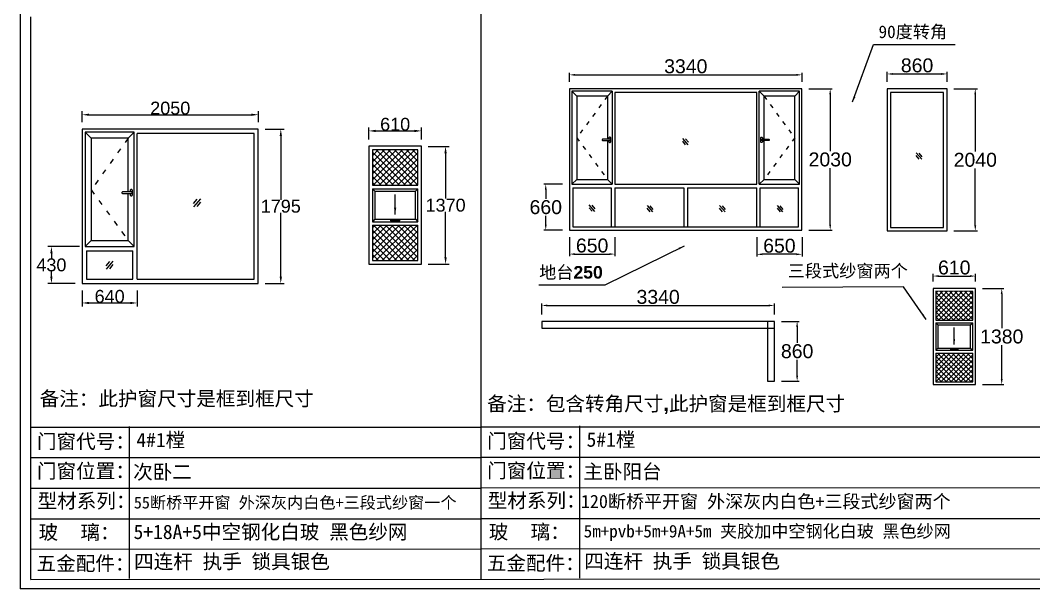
# Model space of a CAD drawing. Header units: inches. Extents: x -138455 to 599497, y -747149 to 13167.
# Drawn here: x 254593 to 269151, y -264352 to -256188 of the extents above; entities that cross this region are included whole.
import ezdxf

# ---------------------------------------------------------------- set-up
doc = ezdxf.new("R2010")
doc.units = ezdxf.units.IN
doc.header["$MEASUREMENT"] = 0
doc.header["$PDMODE"] = 35
doc.header["$PDSIZE"] = -3
doc.linetypes.add('ACAD_ISO03W100', pattern=[30, 12, -18])
doc.layers.add('0 @ 1', color=7, linetype='Continuous')
doc.styles.add('Annotative', font='arialbd.ttf')
doc.styles.get("Standard").update_dxf_attribs({"font": 'arial.ttf'})
doc.dimstyles.get("Standard").update_dxf_attribs({"dimtxt": 80, "dimasz": 70, "dimexe": 40, "dimexo": 80, "dimgap": 0, "dimtad": 1, "dimtih": 1, "dimtoh": 1, "dimdec": 0, "dimzin": 0, "dimdsep": 46, "dimtxsty": 'Standard', "dimcen": 0.09, "dimadec": 0, "dimazin": 0, "dimtfac": 1, "dimtdec": 0, "dimtofl": 0, "dimtmove": 0, "dimatfit": 3, "dimfxl": 0, "dimtolj": 1, "dimtzin": 0, "dimarcsym": 0})
pattern_1 = [(45, (19734.53, -26438.35), (-35.355339, 35.355339), []), (135, (19734.53, -26438.35), (-35.355339, -35.355339), [])]

# ---------------------------------------------------------------- blocks, each defined once
blk = doc.blocks.new('*D922')
at = {"color": 0, "lineweight": -2, "transparency": 16777216}
for p, q in [((262383, -258543), (262112, -258543)), ((262142, -258623), (262142, -258751)), ((262142, -259123), (262142, -258996)), ((262383, -259203), (262112, -259203))]:
    blk.add_line(p, q, dxfattribs=at)
at = {"color": 0, "transparency": 16777216}
for points in [[(262128, -258623), (262155, -258623), (262142, -258543)], [(262128, -259123), (262155, -259123), (262142, -259203)]]:
    blk.add_solid(points, dxfattribs=at)
at = {"layer": 'Defpoints', "color": 0, "transparency": 16777216}
for p in [(262483, -258543), (262142, -259203), (262483, -259203)]:
    blk.add_point(p, dxfattribs=at)
at = {"color": 0, "transparency": 16777216, "insert": (262142, -258873), "char_height": 200, "attachment_point": 5}
blk.add_mtext('\\A1;660', dxfattribs=at)
blk = doc.blocks.new('*D923')
at = {"color": 0, "lineweight": -2, "transparency": 16777216}
for p, q in [((262483, -259303), (262483, -259576)), ((263133, -259303), (263133, -259576)), ((262563, -259546), (263053, -259546))]:
    blk.add_line(p, q, dxfattribs=at)
at = {"color": 0, "transparency": 16777216}
for points in [[(262563, -259533), (262563, -259560), (262483, -259546)], [(263053, -259533), (263053, -259560), (263133, -259546)]]:
    blk.add_solid(points, dxfattribs=at)
at = {"layer": 'Defpoints', "color": 0, "transparency": 16777216}
for p in [(262483, -259203), (263133, -259203), (263133, -259546)]:
    blk.add_point(p, dxfattribs=at)
at = {"color": 0, "transparency": 16777216, "insert": (262808, -259424), "char_height": 200, "attachment_point": 5}
blk.add_mtext('\\A1;650', dxfattribs=at)
blk = doc.blocks.new('*D924')
at = {"color": 0, "lineweight": -2, "transparency": 16777216}
for p, q in [((265173, -259303), (265173, -259579)), ((265823, -259303), (265823, -259579)), ((265743, -259549), (265253, -259549))]:
    blk.add_line(p, q, dxfattribs=at)
at = {"color": 0, "transparency": 16777216}
for points in [[(265253, -259536), (265253, -259562), (265173, -259549)], [(265743, -259536), (265743, -259562), (265823, -259549)]]:
    blk.add_solid(points, dxfattribs=at)
at = {"layer": 'Defpoints', "color": 0, "transparency": 16777216}
for p in [(265173, -259203), (265823, -259203), (265173, -259549)]:
    blk.add_point(p, dxfattribs=at)
at = {"color": 0, "transparency": 16777216, "insert": (265498, -259427), "char_height": 200, "attachment_point": 5}
blk.add_mtext('\\A1;650', dxfattribs=at)
blk = doc.blocks.new('dzcs')
blk.add_lwpolyline([(142182, -3328), (142182, -3342, 0.414214), (142196, -3355), (142196, -3355, 0.414214), (142209, -3342), (142209, -3294, 0.414214), (142196, -3280), (142196, -3280, 0.414214), (142182, -3294), (142182, -3308)], format="xyb")
blk.add_lwpolyline([(142096, -3328), (142196, -3328, 0.414214), (142206, -3318), (142206, -3318, 0.414214), (142196, -3308), (142096, -3308, 0.414214), (142086, -3318), (142086, -3318, 0.414214)], format="xyb", close=True)
blk = doc.blocks.new('123as')
at = {"color": 0}
for p, q in [((90189, 51387), (90252, 51462)), ((90194, 51330), (90312, 51470)), ((90251, 51335), (90314, 51410))]:
    blk.add_line(p, q, dxfattribs=at)
blk = doc.blocks.new('*D921')
at = {"color": 0, "lineweight": -2, "transparency": 16777216}
for p, q in [((265923, -257173), (266258, -257173)), ((266228, -257253), (266228, -258066)), ((266228, -259123), (266228, -258311)), ((265923, -259203), (266258, -259203))]:
    blk.add_line(p, q, dxfattribs=at)
at = {"color": 0, "transparency": 16777216}
for points in [[(266214, -257253), (266241, -257253), (266228, -257173)], [(266214, -259123), (266241, -259123), (266228, -259203)]]:
    blk.add_solid(points, dxfattribs=at)
at = {"layer": 'Defpoints', "color": 0, "transparency": 16777216}
for p in [(265823, -257173), (265823, -259203), (266228, -259203)]:
    blk.add_point(p, dxfattribs=at)
at = {"color": 0, "transparency": 16777216, "insert": (266228, -258188), "char_height": 200, "attachment_point": 5}
blk.add_mtext('\\A1;2030', dxfattribs=at)
blk = doc.blocks.new('*D936')
at = {"color": 0, "lineweight": -2, "transparency": 16777216}
for p, q in [((267046, -257073), (267046, -256929)), ((267906, -257073), (267906, -256929)), ((267126, -256959), (267826, -256959))]:
    blk.add_line(p, q, dxfattribs=at)
at = {"color": 0, "transparency": 16777216}
for points in [[(267126, -256946), (267126, -256973), (267046, -256959)], [(267826, -256946), (267826, -256973), (267906, -256959)]]:
    blk.add_solid(points, dxfattribs=at)
at = {"layer": 'Defpoints', "color": 0, "transparency": 16777216}
for p in [(267906, -256959), (267046, -257173), (267906, -257173)]:
    blk.add_point(p, dxfattribs=at)
at = {"color": 0, "transparency": 16777216, "insert": (267476, -256837), "char_height": 200, "attachment_point": 5}
blk.add_mtext('\\A1;860', dxfattribs=at)
blk = doc.blocks.new('*D937')
at = {"color": 0, "lineweight": -2, "transparency": 16777216}
for p, q in [((268006, -257173), (268342, -257173)), ((268312, -257253), (268312, -258071)), ((268312, -259133), (268312, -258316)), ((268006, -259213), (268342, -259213))]:
    blk.add_line(p, q, dxfattribs=at)
at = {"color": 0, "transparency": 16777216}
for points in [[(268298, -257253), (268325, -257253), (268312, -257173)], [(268298, -259133), (268325, -259133), (268312, -259213)]]:
    blk.add_solid(points, dxfattribs=at)
at = {"layer": 'Defpoints', "color": 0, "transparency": 16777216}
for p in [(267906, -257173), (267906, -259213), (268312, -259213)]:
    blk.add_point(p, dxfattribs=at)
at = {"color": 0, "transparency": 16777216, "insert": (268312, -258193), "char_height": 200, "attachment_point": 5}
blk.add_mtext('\\A1;2040', dxfattribs=at)
blk = doc.blocks.new('*D939')
at = {"color": 0, "lineweight": -2, "transparency": 16777216}
for p, q in [((262086, -260412), (262086, -260254)), ((262166, -260284), (265346, -260284)), ((265426, -260412), (265426, -260254))]:
    blk.add_line(p, q, dxfattribs=at)
at = {"color": 0, "transparency": 16777216}
for points in [[(262166, -260271), (262166, -260297), (262086, -260284)], [(265346, -260271), (265346, -260297), (265426, -260284)]]:
    blk.add_solid(points, dxfattribs=at)
at = {"layer": 'Defpoints', "color": 0, "transparency": 16777216}
for p in [(265426, -260284), (262086, -260512), (265426, -260512)]:
    blk.add_point(p, dxfattribs=at)
at = {"color": 0, "transparency": 16777216, "insert": (263756, -260162), "char_height": 200, "attachment_point": 5}
blk.add_mtext('\\A1;3340', dxfattribs=at)
blk = doc.blocks.new('*D940')
at = {"color": 0, "lineweight": -2, "transparency": 16777216}
for p, q in [((265526, -260512), (265783, -260512)), ((265753, -260592), (265753, -260820)), ((265753, -261292), (265753, -261064)), ((265526, -261372), (265783, -261372))]:
    blk.add_line(p, q, dxfattribs=at)
at = {"color": 0, "transparency": 16777216}
for points in [[(265739, -260592), (265766, -260592), (265753, -260512)], [(265739, -261292), (265766, -261292), (265753, -261372)]]:
    blk.add_solid(points, dxfattribs=at)
at = {"layer": 'Defpoints', "color": 0, "transparency": 16777216}
for p in [(265426, -260512), (265426, -261372), (265753, -261372)]:
    blk.add_point(p, dxfattribs=at)
at = {"color": 0, "transparency": 16777216, "insert": (265753, -260942), "char_height": 200, "attachment_point": 5}
blk.add_mtext('\\A1;860', dxfattribs=at)
blk = doc.blocks.new('*D941')
at = {"color": 0, "lineweight": -2, "transparency": 16777216}
for p, q in [((267705, -259940), (267705, -259832)), ((267785, -259862), (268235, -259862)), ((268315, -259941), (268315, -259832))]:
    blk.add_line(p, q, dxfattribs=at)
at = {"color": 0, "transparency": 16777216}
for points in [[(267785, -259848), (267785, -259875), (267705, -259862)], [(268235, -259848), (268235, -259875), (268315, -259862)]]:
    blk.add_solid(points, dxfattribs=at)
at = {"layer": 'Defpoints', "color": 0, "transparency": 16777216}
for p in [(268315, -259862), (267705, -260040), (268315, -260041)]:
    blk.add_point(p, dxfattribs=at)
at = {"color": 0, "transparency": 16777216, "insert": (268010, -259740), "char_height": 200, "attachment_point": 5}
blk.add_mtext('\\A1;610', dxfattribs=at)
blk = doc.blocks.new('*D928')
at = {"color": 0, "lineweight": -2, "transparency": 16777216}
for p, q in [((268415, -260041), (268722, -260041)), ((268692, -260121), (268692, -260609)), ((268692, -261341), (268692, -260853)), ((268415, -261421), (268722, -261421))]:
    blk.add_line(p, q, dxfattribs=at)
at = {"color": 0, "transparency": 16777216}
for points in [[(268678, -260121), (268705, -260121), (268692, -260041)], [(268678, -261341), (268705, -261341), (268692, -261421)]]:
    blk.add_solid(points, dxfattribs=at)
at = {"layer": 'Defpoints', "color": 0, "transparency": 16777216}
for p in [(268315, -260041), (268315, -261421), (268692, -261421)]:
    blk.add_point(p, dxfattribs=at)
at = {"color": 0, "transparency": 16777216, "insert": (268692, -260731), "char_height": 200, "attachment_point": 5}
blk.add_mtext('\\A1;1380', dxfattribs=at)
blk = doc.blocks.new('*D878')
at = {"color": 0, "lineweight": -2, "transparency": 16777216}
for p, q in [((254910, -241525), (254910, -241712)), ((255550, -241525), (255550, -241712)), ((254990, -241672), (255470, -241672))]:
    blk.add_line(p, q, dxfattribs=at)
at = {"color": 0, "transparency": 16777216}
for points in [[(254990, -241659), (254990, -241685), (254910, -241672)], [(255470, -241659), (255470, -241685), (255550, -241672)]]:
    blk.add_solid(points, dxfattribs=at)
at = {"layer": 'Defpoints', "color": 0, "transparency": 16777216}
for p in [(254910, -241445), (255550, -241445), (255550, -241672)]:
    blk.add_point(p, dxfattribs=at)
at = {"color": 0, "transparency": 16777216, "insert": (255230, -241596), "char_height": 150, "attachment_point": 5}
blk.add_mtext('\\A1;640', dxfattribs=at)
blk = doc.blocks.new('*D879')
at = {"color": 0, "lineweight": -2, "transparency": 16777216}
for p, q in [((254880, -241015), (254512, -241015)), ((254552, -241095), (254552, -241153)), ((254552, -241365), (254552, -241306)), ((254830, -241445), (254512, -241445))]:
    blk.add_line(p, q, dxfattribs=at)
at = {"color": 0, "transparency": 16777216}
for points in [[(254539, -241095), (254566, -241095), (254552, -241015)], [(254539, -241365), (254566, -241365), (254552, -241445)]]:
    blk.add_solid(points, dxfattribs=at)
at = {"layer": 'Defpoints', "color": 0, "transparency": 16777216}
for p in [(254960, -241015), (254552, -241445), (254910, -241445)]:
    blk.add_point(p, dxfattribs=at)
at = {"color": 0, "transparency": 16777216, "insert": (254552, -241230), "char_height": 150, "attachment_point": 5}
blk.add_mtext('\\A1;430', dxfattribs=at)
blk = doc.blocks.new('*D880')
at = {"color": 0, "lineweight": -2, "transparency": 16777216}
for p, q in [((257040, -239650), (257261, -239650)), ((257221, -239730), (257221, -240471)), ((257221, -241365), (257221, -240624)), ((257040, -241445), (257261, -241445))]:
    blk.add_line(p, q, dxfattribs=at)
at = {"color": 0, "transparency": 16777216}
for points in [[(257208, -239730), (257235, -239730), (257221, -239650)], [(257208, -241365), (257235, -241365), (257221, -241445)]]:
    blk.add_solid(points, dxfattribs=at)
at = {"layer": 'Defpoints', "color": 0, "transparency": 16777216}
for p in [(256960, -239650), (256960, -241445), (257221, -241445)]:
    blk.add_point(p, dxfattribs=at)
at = {"color": 0, "transparency": 16777216, "insert": (257221, -240547), "char_height": 150, "attachment_point": 5}
blk.add_mtext('\\A1;1795', dxfattribs=at)
blk = doc.blocks.new('*D881')
at = {"color": 0, "lineweight": -2, "transparency": 16777216}
for p, q in [((254910, -239570), (254910, -239442)), ((254990, -239482), (256880, -239482)), ((256960, -239570), (256960, -239442))]:
    blk.add_line(p, q, dxfattribs=at)
at = {"color": 0, "transparency": 16777216}
for points in [[(254990, -239469), (254990, -239495), (254910, -239482)], [(256880, -239469), (256880, -239495), (256960, -239482)]]:
    blk.add_solid(points, dxfattribs=at)
at = {"layer": 'Defpoints', "color": 0, "transparency": 16777216}
for p in [(256960, -239482), (254910, -239650), (256960, -239650)]:
    blk.add_point(p, dxfattribs=at)
at = {"color": 0, "transparency": 16777216, "insert": (255935, -239406), "char_height": 150, "attachment_point": 5}
blk.add_mtext('\\A1;2050', dxfattribs=at)
blk = doc.blocks.new('*D888')
at = {"color": 0, "lineweight": -2, "transparency": 16777216}
for p, q in [((258247, -239770), (258247, -239630)), ((258857, -239770), (258857, -239630)), ((258327, -239670), (258777, -239670))]:
    blk.add_line(p, q, dxfattribs=at)
at = {"color": 0, "transparency": 16777216}
for points in [[(258327, -239657), (258327, -239684), (258247, -239670)], [(258777, -239657), (258777, -239684), (258857, -239670)]]:
    blk.add_solid(points, dxfattribs=at)
at = {"layer": 'Defpoints', "color": 0, "transparency": 16777216}
for p in [(258857, -239670), (258247, -239850), (258857, -239850)]:
    blk.add_point(p, dxfattribs=at)
at = {"color": 0, "transparency": 16777216, "insert": (258552, -239594), "char_height": 150, "attachment_point": 5}
blk.add_mtext('\\A1;610', dxfattribs=at)
blk = doc.blocks.new('*D889')
at = {"color": 0, "lineweight": -2, "transparency": 16777216}
for p, q in [((258937, -239850), (259179, -239850)), ((259139, -239930), (259139, -240458)), ((259139, -241140), (259139, -240611)), ((258937, -241220), (259179, -241220))]:
    blk.add_line(p, q, dxfattribs=at)
at = {"color": 0, "transparency": 16777216}
for points in [[(259125, -239930), (259152, -239930), (259139, -239850)], [(259125, -241140), (259152, -241140), (259139, -241220)]]:
    blk.add_solid(points, dxfattribs=at)
at = {"layer": 'Defpoints', "color": 0, "transparency": 16777216}
for p in [(258857, -239850), (258857, -241220), (259139, -241220)]:
    blk.add_point(p, dxfattribs=at)
at = {"color": 0, "transparency": 16777216, "insert": (259139, -240535), "char_height": 150, "attachment_point": 5}
blk.add_mtext('\\A1;1370', dxfattribs=at)
blk = doc.blocks.new('*D942')
at = {"color": 0, "lineweight": -2, "transparency": 16777216}
for p, q in [((262483, -257073), (262483, -256942)), ((265823, -257073), (265823, -256942)), ((262563, -256972), (265743, -256972))]:
    blk.add_line(p, q, dxfattribs=at)
at = {"color": 0, "transparency": 16777216}
for points in [[(262563, -256959), (262563, -256985), (262483, -256972)], [(265743, -256959), (265743, -256985), (265823, -256972)]]:
    blk.add_solid(points, dxfattribs=at)
at = {"layer": 'Defpoints', "color": 0, "transparency": 16777216}
for p in [(265823, -256972), (262483, -257173), (265823, -257173)]:
    blk.add_point(p, dxfattribs=at)
at = {"color": 0, "transparency": 16777216, "insert": (264153, -256850), "char_height": 200, "attachment_point": 5}
blk.add_mtext('\\A1;3340', dxfattribs=at)
blk = doc.blocks.new('2223zzzzzzzzzzz')
h = blk.add_hatch()
h.set_pattern_fill('ANSI37', color=256, scale=400)
h.set_pattern_definition([(45, (10276.76, -6246.91), (-35.355339, 35.355339), []), (135, (10276.76, -6246.91), (-35.355339, -35.355339), [])])
h.paths.add_polyline_path([(258287.3, -239889.5), (258287.3, -240302.9), (258817.3, -240302.9), (258817.3, -239889.5)])
h = blk.add_hatch()
h.set_pattern_fill('ANSI37', color=256, scale=400)
h.set_pattern_definition([(45, (10276.76, -6236.91), (-35.355339, 35.355339), []), (135, (10276.76, -6236.91), (-35.355339, -35.355339), [])])
h.paths.add_polyline_path([(258287.3, -240766.2), (258287.3, -241179.5), (258817.3, -241179.5), (258817.3, -240766.2)])
for p, q in [((256959.8, -239649.8), (254909.8, -239649.8)), ((254909.8, -239649.8), (254909.8, -241444.8)), ((255514.8, -239684.8), (254944.8, -239684.8)), ((254944.8, -239684.8), (254944.8, -241014.8)), ((255014.8, -239754.8), (254944.8, -239684.8)), ((255444.8, -239754.8), (255514.8, -239684.8)), ((255514.8, -241014.8), (255514.8, -239684.8)), ((256909.8, -239699.8), (255549.8, -239699.8)), ((255549.8, -241394.8), (255549.8, -239699.8)), ((256909.8, -241394.8), (256909.8, -239699.8)), ((256959.8, -241444.8), (256959.8, -239649.8)), ((255444.8, -239754.8), (255014.8, -239754.8)), ((255014.8, -239754.8), (255014.8, -240944.8)), ((255444.8, -240379.1), (255444.8, -239754.8)), ((258817.3, -239889.5), (258287.3, -239889.5)), ((258287.3, -239889.5), (258287.3, -240302.9)), ((258817.3, -240302.9), (258817.3, -239889.5)), ((258287.3, -240302.9), (258817.3, -240302.9)), ((255444.8, -240944.8), (255444.8, -240399.1)), ((258287.3, -240342.9), (258287.3, -240726.2)), ((258287.3, -240342.9), (258817.3, -240342.9)), ((258317.3, -240372.9), (258287.3, -240342.9)), ((258317.3, -240372.9), (258317.3, -240696.2)), ((258317.3, -240372.9), (258787.3, -240372.9)), ((258787.3, -240372.9), (258817.3, -240342.9)), ((258787.3, -240696.2), (258787.3, -240372.9)), ((258817.3, -240726.2), (258817.3, -240342.9)), ((258317.3, -240696.2), (258287.3, -240726.2)), ((258287.3, -240726.2), (258817.3, -240726.2)), ((258287.3, -240766.2), (258287.3, -241179.5)), ((258287.3, -240766.2), (258817.3, -240766.2)), ((258317.3, -240696.2), (258787.3, -240696.2)), ((258787.3, -240696.2), (258817.3, -240726.2)), ((258817.3, -241179.5), (258817.3, -240766.2)), ((255014.8, -240944.8), (254944.8, -241014.8)), ((254944.8, -241014.8), (255514.8, -241014.8)), ((255014.8, -240944.8), (255444.8, -240944.8)), ((255444.8, -240944.8), (255514.8, -241014.8)), ((254959.8, -241064.8), (255499.8, -241064.8)), ((255499.8, -241394.8), (255499.8, -241064.8)), ((258287.3, -241179.5), (258817.3, -241179.5)), ((255549.8, -241394.8), (256909.8, -241394.8)), ((254909.8, -241444.8), (256959.8, -241444.8))]:
    blk.add_line(p, q)
at = {"linetype": 'ACAD_ISO03W100', "ltscale": 5}
blk.add_lwpolyline([(255444.8, -239754.8), (255014.8, -240357.3), (255444.8, -240944.8)], dxfattribs=at)
blk.add_lwpolyline([(258247.3, -241219.5), (258857.3, -241219.5), (258857.3, -239849.5), (258247.3, -239849.5)], close=True)
blk.add_lwpolyline([(258503.9, -240716.7), (258600.7, -240716.7, 0.4142136), (258606.7, -240710.7), (258606.7, -240710.7, 0.4142136), (258600.7, -240704.8), (258503.9, -240704.8, 0.4142136), (258497.9, -240710.7), (258497.9, -240710.7, 0.4142136)], format="xyb", close=True)
blk.add_lwpolyline([(254959.8, -241064.8), (254959.8, -241394.8), (255499.8, -241394.8)])
blk.add_blockref('dzcs', (113285.5, -237071.3))
at = {"xscale": 0.6684526412304121, "yscale": 0.6684526412304121, "zscale": 0.6684526412304121}
for p in [(195920, -274864.8), (194902, -275590.8)]:
    blk.add_blockref('123as', p, dxfattribs=at)
for base, p1, p2, picture, middle in [((256959.8, -239482.1), (254909.8, -239649.8), (256959.8, -239649.8), '*D881', (255934.8, -239405.6)), ((258857.3, -239670.2), (258247.3, -239849.5), (258857.3, -239849.5), '*D888', (258552.3, -239593.6)), ((255549.8, -241672.1), (254909.8, -241444.8), (255549.8, -241444.8), '*D878', (255229.8, -241595.6))]:
    dim = blk.add_linear_dim(base=base, p1=p1, p2=p2, dimstyle='Standard', override={"dimtxt": 150, "dimasz": 80})
    dim.commit()
    dim.dimension.update_dxf_attribs({"geometry": picture, "text_midpoint": middle})
for base, p1, p2, picture, middle in [((257221.4, -241444.8), (256959.8, -239649.8), (256959.8, -241444.8), '*D880', (257221.4, -240547.3)), ((259138.8, -241219.5), (258857.3, -239849.5), (258857.3, -241219.5), '*D889', (259138.8, -240534.5)), ((254552.3, -241444.8), (254959.8, -241014.8), (254909.8, -241444.8), '*D879', (254552.3, -241229.8))]:
    dim = blk.add_linear_dim(base=base, p1=p1, p2=p2, angle=90, dimstyle='Standard', override={"dimtxt": 150, "dimasz": 80})
    dim.commit()
    dim.dimension.update_dxf_attribs({"geometry": picture, "text_midpoint": middle})
blk.add_leader([(258552.1, -240643.8), (258552.1, -240410.3)], dimstyle='Standard', override={"dimtxt": 150, "dimasz": 80})

msp = doc.modelspace()

# ---------------------------------------------------------------- hatches: boundary and pattern name
h = msp.add_hatch()
h.set_pattern_fill('ANSI37', color=256, scale=400)
h.set_pattern_definition(pattern_1)
h.paths.add_polyline_path([(267745.1, -260080.4), (267745.1, -260493.7), (268275.1, -260494.3), (268275.1, -260081)])
h = msp.add_hatch()
h.set_pattern_fill('ANSI37', color=256, scale=400)
h.set_pattern_definition(pattern_1)
h.paths.add_polyline_path([(267745.1, -260967), (267745.1, -261380.4), (268275.1, -261381), (268275.1, -260967.6)])

# ---------------------------------------------------------------- linework, layer by layer
for p, q in [((254593.3, -247971.6), (254593.3, -264352.2)), ((261215.6, -264216.2), (261209.8, -248108.6)), ((254743.1, -264221.7), (254743.2, -256140.7)), ((265822.6, -257173.5), (262482.6, -257173.5)), ((262482.6, -257173.5), (262482.6, -259203.5)), ((263097.6, -257208.5), (262517.6, -257208.5)), ((262517.6, -257208.5), (262517.6, -258543.5)), ((263097.6, -257208.5), (263097.6, -258543.5)), ((263132.6, -257223.5), (263132.6, -258543.5)), ((265172.6, -257223.5), (263132.6, -257223.5)), ((265172.6, -258543.5), (265172.6, -257223.5)), ((265207.6, -258543.5), (265207.6, -257208.5)), ((265787.6, -257208.5), (265207.6, -257208.5)), ((265787.6, -258543.5), (265787.6, -257208.5)), ((265822.6, -259203.5), (265822.6, -257173.5)), ((263027.6, -257278.5), (262587.6, -257278.5)), ((262587.6, -257278.5), (262587.6, -258473.5)), ((263027.6, -257278.5), (263027.6, -257895.5)), ((265277.6, -257895.5), (265277.6, -257278.5)), ((265717.6, -257278.5), (265277.6, -257278.5)), ((265717.6, -258473.5), (265717.6, -257278.5)), ((263027.6, -257915.5), (263027.6, -258473.5)), ((265277.6, -258473.5), (265277.6, -257915.5)), ((262517.6, -258543.5), (263097.6, -258543.5)), ((262587.6, -258473.5), (263027.6, -258473.5)), ((263132.6, -258543.5), (265172.6, -258543.5)), ((265207.6, -258543.5), (265787.6, -258543.5)), ((265277.6, -258473.5), (265717.6, -258473.5)), ((262532.6, -258593.5), (263082.6, -258593.5)), ((262532.6, -258593.5), (262532.6, -259153.5)), ((263082.6, -258593.5), (263082.6, -259153.5)), ((263132.6, -258593.5), (264127.6, -258593.5)), ((263132.6, -258593.5), (263132.6, -259153.5)), ((264127.6, -258593.5), (264127.6, -259153.5)), ((264177.6, -258593.5), (265172.6, -258593.5)), ((264177.6, -258593.5), (264177.6, -259153.5)), ((265172.6, -259153.5), (265172.6, -258593.5)), ((265222.6, -258593.5), (265772.6, -258593.5)), ((265222.6, -259153.5), (265222.6, -258593.5)), ((265772.6, -259153.5), (265772.6, -258593.5)), ((262482.6, -259203.5), (265822.6, -259203.5)), ((262532.6, -259153.5), (265772.6, -259153.5)), ((268275.1, -260081), (267745.1, -260080.4)), ((267745.1, -260080.4), (267745.1, -260493.7)), ((268275.1, -260494.3), (268275.1, -260081)), ((267745.1, -260493.7), (268275.1, -260494.3)), ((267745.1, -260533.7), (267745.1, -260927)), ((267745.1, -260533.7), (268275.1, -260534.3)), ((267775.1, -260563.7), (267745.1, -260533.7)), ((267775.1, -260563.7), (267775.1, -260897)), ((267775.1, -260563.7), (268245.1, -260564.3)), ((268245.1, -260564.3), (268275.1, -260534.3)), ((268245.1, -260897.6), (268245.1, -260564.3)), ((268275.1, -260927.6), (268275.1, -260534.3)), ((267775.1, -260897), (267745.1, -260927)), ((267745.1, -260927), (268275.1, -260927.6)), ((267745.1, -260967), (267745.1, -261380.4)), ((267745.1, -260967), (268275.1, -260967.6)), ((267775.1, -260897), (268245.1, -260897.6)), ((268245.1, -260897.6), (268275.1, -260927.6)), ((268275.1, -261381), (268275.1, -260967.6)), ((267745.1, -261380.4), (268275.1, -261381)), ((254741.7, -262030.6), (261209.6, -262030.6)), ((256158.4, -262019.9), (256159, -264205.7)), ((261208.2, -262025.2), (269315.5, -262025.2)), ((262624.9, -262014.4), (262625.5, -264200.2)), ((254741.9, -262469.4), (261209.6, -262467.3)), ((261208.5, -262464), (269315.5, -262461.6)), ((254742.2, -262908.4), (261209.6, -262906.2)), ((261208.7, -262903), (269315.5, -262900.5)), ((254742.5, -263347.6), (261209.6, -263347.6)), ((261209, -263342.2), (269315.5, -263342.2)), ((254742.8, -263783.3), (261209.6, -263779.3)), ((261209.3, -263777.8), (269315.5, -263773.4)), ((254743.1, -264221.7), (279989.9, -264202.3)), ((280120.3, -264352.2), (254593.3, -264352.2))]:
    msp.add_line(p, q)
for points in [[(262587.6, -257278.5), (262517.6, -257208.5)], [(263027.6, -257278.5), (263097.6, -257208.5)], [(265277.6, -257278.5), (265207.6, -257208.5)], [(265717.6, -257278.5), (265787.6, -257208.5)], [(262587.6, -258473.5), (262517.6, -258543.5)], [(263027.6, -258473.5), (263097.6, -258543.5)], [(265277.6, -258473.5), (265207.6, -258543.5)], [(265717.6, -258473.5), (265787.6, -258543.5)]]:
    msp.add_lwpolyline(points)
for points in [[(267045.9, -259213.5), (267905.9, -259213.5), (267905.9, -257173.5), (267045.9, -257173.5)], [(267095.9, -259163.5), (267855.9, -259163.5), (267855.9, -257223.5), (267095.9, -257223.5)], [(267705.1, -261420.4), (268315.1, -261421), (268315.1, -260041), (267705.1, -260040.4)], [(262085.9, -260612.3), (265425.9, -260612.3), (265425.9, -260512.3), (262085.9, -260512.3)], [(265325.9, -261372.3), (265425.9, -261372.3), (265425.9, -260512.3), (265325.9, -260512.3)]]:
    msp.add_lwpolyline(points, close=True)
at = {"linetype": 'ACAD_ISO03W100', "ltscale": 5}
for points in [[(263027.6, -257278.5), (262587.6, -257876), (263027.6, -258473.5)], [(265277.6, -257278.5), (265717.6, -257876), (265277.6, -258473.5)]]:
    msp.add_lwpolyline(points, dxfattribs=at)
msp.add_lwpolyline([(267961.6, -260918.1), (268058.5, -260918.1, 0.4142136), (268064.4, -260912.2), (268064.4, -260912.2, 0.4142136), (268058.5, -260906.2), (267961.6, -260906.2, 0.4142136), (267955.7, -260912.2), (267955.7, -260912.2, 0.4142136)], format="xyb", close=True)

# ---------------------------------------------------------------- block references
for name, p, xscale, yscale, zscale in [('2223zzzzzzzzzzz', (-59200.5, 38092.5), 1.234485982392343, 1.234485982392343, 1.234485982392343), ('123as', (324479.8, -292290.4), -0.6684526412304121, 0.6684526412304121, 0.6684526412304121), ('123as', (327833.9, -292496.7), -0.6684526412304121, 0.6684526412304121, 0.6684526412304121), ('123as', (323136.9, -293244.6), -0.6684526412304121, 0.6684526412304121, 0.6684526412304121), ('123as', (323970.7, -293253.1), -0.6684526412304121, 0.6684526412304121, 0.6684526412304121), ('123as', (325009.1, -293253.1), -0.6684526412304121, 0.6684526412304121, 0.6684526412304121), ('123as', (325840.1, -293253.1), -0.6684526412304121, 0.6684526412304121, 0.6684526412304121)]:
    msp.add_blockref(name, p, dxfattribs=dict(xscale=xscale, yscale=yscale, zscale=zscale))
msp.add_blockref('dzcs', (120866.7, -254587.7))
at = {"xscale": -1}
msp.add_blockref('dzcs', (407438.6, -254587.7), dxfattribs=at)

# ---------------------------------------------------------------- texts
at = {"layer": '0 @ 1', "style": 'Annotative'}
for s, p in [('备注：此护窗尺寸是框到框尺寸', (254871.6, -261724.6)), ('备注：包含转角尺寸,此护窗是框到框尺寸', (261299.5, -261798.3)), ('门窗代号：', (254833.2, -262339.5)), ('门窗代号：', (261299.7, -262334.1)), ('门窗位置：', (254833.2, -262764.3)), ('门窗位置：', (261299.7, -262758.9)), ('型材系列：', (254841.9, -263193.5)), ('型材系列：', (261308.4, -263188)), ('玻    璃：', (254856.3, -263643.5)), ('玻    璃：', (261322.8, -263638)), ('五金配件：', (254828.1, -264091.8)), ('五金配件：', (261294.7, -264086.4))]:
    msp.add_text(s, height=206.21, dxfattribs=at).set_placement(p)
at = {"layer": '0 @ 1', "attachment_point": 1, "style": 'Annotative'}
for s, width, insert, char_height in [('{\\fSimSun|b1|i0|c134|p2;90度转角}', 1237.231, (266922.4, -256262.8), 180.693), ('{\\fSimSun|b1|i0|c134|p2;地台}250', 951.731, (262046.6, -259717.4), 180.693), ('{\\fSimSun|b1|i0|c134|p2;三段式纱窗两个}', 2206.148, (265617.7, -259696.3), 180.693), ('{\\fSimSun|b1|i0|c134|p2;4#1樘}', 4396.385, (256261.1, -262112.2), 206.21), ('{\\fSimSun|b1|i0|c134|p2;5#1樘}', 4396.385, (262727.6, -262106.8), 206.21), ('{\\fSimSun|b1|i0|c134|p2;次卧二}', 4396.385, (256215, -262571.6), 206.21), ('{\\fSimSun|b1|i0|c134|p2;主卧阳台}', 4396.385, (262681.6, -262566.2), 206.21), ('{\\fSimSun|b1|i0|c134|p2;55断桥平开窗 外深灰内白色+三段式纱窗一个}', 6508.899, (256224.4, -263029.7), 170), ('{\\fSimSun|b1|i0|c134|p2;120断桥平开窗 外深灰内白色+三段式纱窗两个}', 7854.19, (262646.9, -263003.2), 190), ('{\\fSimSun|b1|i0|c134|p2;5+18A+5中空钢化白玻 黑色纱网}', 5972.399, (256220.4, -263432.3), 206.21), ('{\\fSimSun|b1|i0|c134|p2;5m+pvb+5m+9A+5m 夹胶加中空钢化白玻 黑色纱网}', 6587.2, (262686.4, -263435.4), 180), ('{\\fSimSun|b1|i0|c134|p2;四连杆 执手 锁具银色}', 5156.596, (256228.3, -263858.3), 206.21), ('{\\fSimSun|b1|i0|c134|p2;四连杆 执手 锁具银色}', 5156.596, (262694.9, -263852.8), 206.21)]:
    msp.add_mtext_dynamic_manual_height_columns(s, width=width, gutter_width=903.5, heights=[0], dxfattribs=dict(at, insert=insert, char_height=char_height))

# ---------------------------------------------------------------- dimensions: what is measured, and where the dimension line sits
for base, p1, p2, picture, middle in [((265822.6, -256971.9), (262482.6, -257173.5), (265822.6, -257173.5), '*D942', (264152.6, -256849.7)), ((267905.9, -256959.4), (267045.9, -257173.5), (267905.9, -257173.5), '*D936', (267475.9, -256837.3)), ((268315.1, -259861.7), (267705.1, -260040.4), (268315.1, -260041), '*D941', (268010.1, -259739.6)), ((265425.9, -260284.1), (262085.9, -260512.3), (265425.9, -260512.3), '*D939', (263755.9, -260161.9))]:
    dim = msp.add_linear_dim(base=base, p1=p1, p2=p2, dimstyle='Standard', override={"dimtxt": 200, "dimasz": 80, "dimexe": 30, "dimexo": 100, "dimgap": 20})
    dim.commit()
    dim.dimension.update_dxf_attribs({"geometry": picture, "text_midpoint": middle})
for base, p1, p2, picture, middle in [((266227.5, -259203.5), (265822.6, -257173.5), (265822.6, -259203.5), '*D921', (266227.5, -258188.5)), ((268311.6, -259213.5), (267905.9, -257173.5), (267905.9, -259213.5), '*D937', (268311.6, -258193.5)), ((262141.7, -259203.5), (262482.6, -258543.5), (262482.6, -259203.5), '*D922', (262141.7, -258873.5))]:
    dim = msp.add_linear_dim(base=base, p1=p1, p2=p2, angle=90, dimstyle='Standard', override={"dimtxt": 200, "dimasz": 80, "dimexe": 30, "dimexo": 100, "dimgap": 20})
    dim.commit()
    dim.dimension.update_dxf_attribs({"geometry": picture, "text_midpoint": middle})
dim = msp.add_linear_dim(base=(263132.6, -259546.2), p1=(262482.6, -259203.5), p2=(263132.6, -259203.5), dimstyle='Standard', override={"dimtxt": 200, "dimasz": 80, "dimexe": 30, "dimexo": 100, "dimgap": 20})
dim.commit()
dim.dimension.update_dxf_attribs({"geometry": '*D923', "text_midpoint": (262807.6, -259546.2), "dimtype": 160})
for base, p1, p2, angle, picture, middle in [((265172.6, -259549), (265822.6, -259203.5), (265172.6, -259203.5), 180, '*D924', (265497.6, -259549)), ((268691.7, -261421), (268315.1, -260041), (268315.1, -261421), 90, '*D928', (268691.7, -260731)), ((265752.7, -261372.3), (265425.9, -260512.3), (265425.9, -261372.3), 90, '*D940', (265752.7, -260942.3))]:
    dim = msp.add_linear_dim(base=base, p1=p1, p2=p2, angle=angle, dimstyle='Standard', override={"dimtxt": 200, "dimasz": 80, "dimexe": 30, "dimexo": 100, "dimgap": 20})
    dim.commit()
    dim.dimension.update_dxf_attribs({"geometry": picture, "text_midpoint": middle, "dimtype": 160})

# ---------------------------------------------------------------- leaders
for points, override in [([(266549.9, -257361.7), (266851.7, -256538.3), (268023, -256538.3)], {"dimtxt": 150, "dimasz": 80, "dimexe": 30, "dimexo": 100, "dimgap": 20}), ([(264129.1, -259430.3), (262991.8, -259990.5), (262040.1, -259990.5)], {"dimtxt": 200, "dimasz": 80, "dimexe": 30, "dimexo": 100, "dimgap": 20}), ([(267605.4, -260484.1), (267279.1, -260016.5), (265537.1, -260027.2)], {"dimtxt": 150, "dimasz": 80}), ([(268009.9, -260845.2), (268009.9, -260601.7)], {"dimtxt": 150, "dimasz": 80})]:
    msp.add_leader(points, dimstyle='Standard', override=override)

doc.saveas('drawing.dxf')
